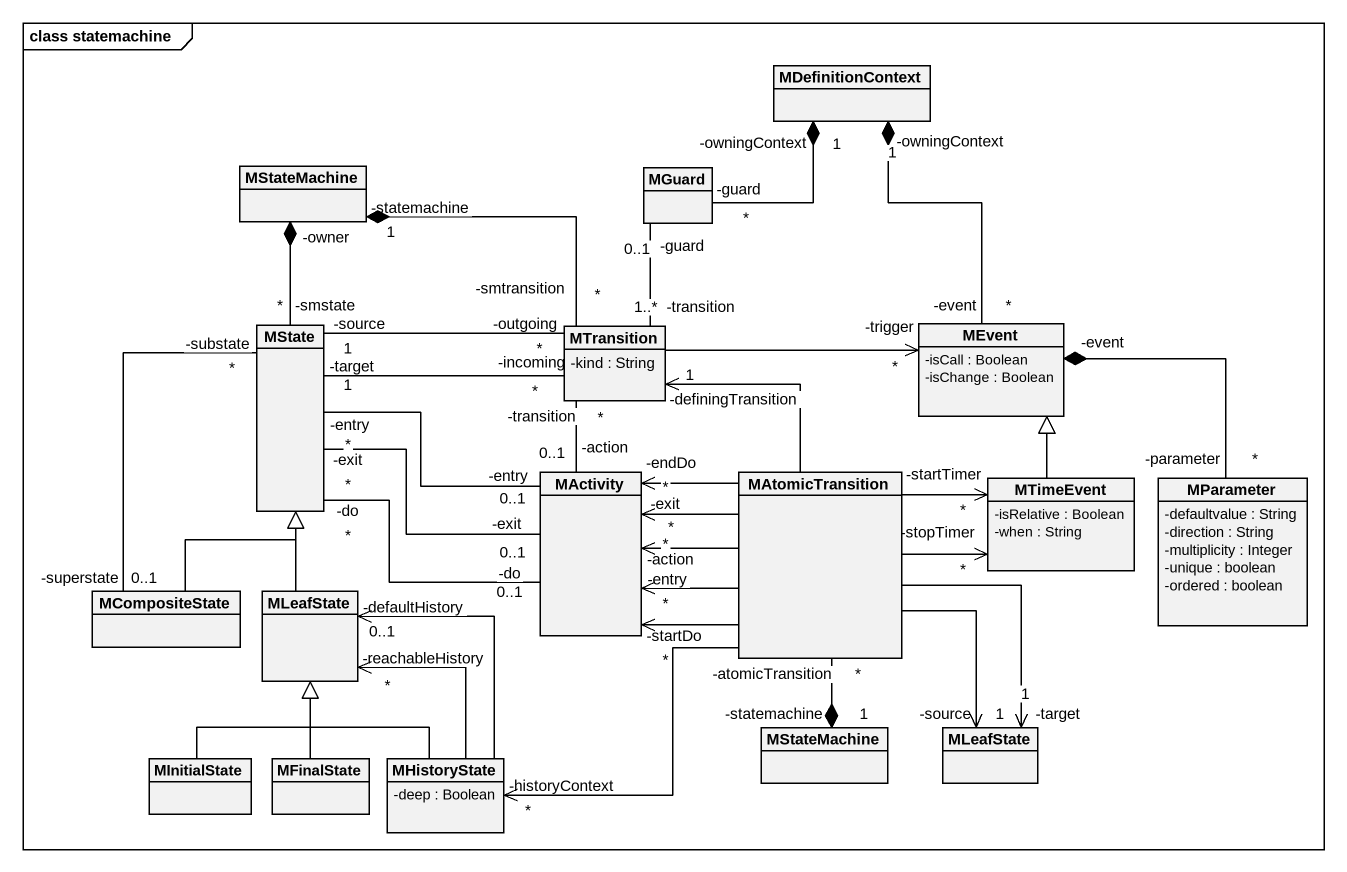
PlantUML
@startuml
mainframe class statemachine
hide circle
hide empty members
skinparam classAttributeIconSize 0
class MDefinitionContext
class MStateMachine
class MGuard
class MState
class MTransition {
  -kind : String
}
class MEvent {
  -isCall : Boolean
  -isChange : Boolean
}
class MActivity
class MAtomicTransition
class MTimeEvent {
  -isRelative : Boolean
  -when : String
}
class MParameter {
  -defaultvalue : String
  -direction : String
  -multiplicity : Integer
  -unique : boolean
  -ordered : boolean
}
class MCompositeState
class MLeafState
class "MStateMachine" as MStateMachine_2
class "MLeafState" as MLeafState_2
class MInitialState
class MFinalState
class MHistoryState {
  -deep : Boolean
}
MDefinitionContext "-owningContext\n1" *-left- "-guard\n*" MGuard
MDefinitionContext "-owningContext\n1" *-- "-event\n*" MEvent
MStateMachine "-owner" *-- "-smstate\n*" MState
MStateMachine "-statemachine\n1" *-right- "-smtransition\n*" MTransition
MGuard "-guard\n0..1" -- "-transition\n1..*" MTransition
MState "-source\n1" -right- "-outgoing\n*" MTransition
MState "-target\n1" -right- "-incoming\n*" MTransition
MState "-entry\n*" -right- "-entry\n0..1" MActivity
MState "-exit\n*" -right- "-exit\n0..1" MActivity
MState "-do\n*" -right- "-do\n0..1" MActivity
MState "-substate\n*" -- "-superstate\n0..1" MCompositeState
MTransition "-transition\n*" -- "-action\n0..1" MActivity
MEvent "-trigger\n*" <-left- MTransition
MEvent "-event" *-- "-parameter\n*" MParameter
MAtomicTransition -up-> "-definingTransition\n1" MTransition
MAtomicTransition -left-> "-exit\n*" MActivity
MAtomicTransition -left-> "-endDo\n*" MActivity
MAtomicTransition -left-> "-entry\n*" MActivity
MAtomicTransition -left-> "-startDo\n*" MActivity
MAtomicTransition -left-> "-action\n*" MActivity
MAtomicTransition -right-> "-startTimer\n*" MTimeEvent
MAtomicTransition -right-> "-stopTimer\n*" MTimeEvent
MAtomicTransition --> "-source\n1" MLeafState_2
MAtomicTransition --> "-target\n1" MLeafState_2
MTimeEvent -up-|> MEvent
MCompositeState -up-|> MState
MLeafState -up-|> MState
MStateMachine_2 "-statemachine\n1" *-up- "-atomicTransition\n*" MAtomicTransition
MInitialState -up-|> MLeafState
MFinalState -up-|> MLeafState
MHistoryState "-historyContext\n*" <-up- MAtomicTransition
MHistoryState -up-|> MLeafState
MHistoryState -up-> "-defaultHistory\n0..1" MLeafState
MHistoryState -up-> "-reachableHistory\n*" MLeafState
@enduml
